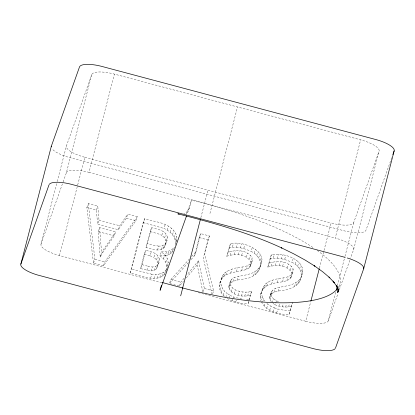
<?xml version="1.0" encoding="UTF-8"?>
<svg xmlns="http://www.w3.org/2000/svg" width="415" height="415" viewBox="0 0 415 415"><rect width="100%" height="100%" fill="white"/><g stroke="black" fill="none" stroke-linecap="round" stroke-linejoin="round"><path stroke-width="0.31" stroke-dasharray="2.08 1.56" d="M224.453 296.284C217.398 291.169 218.031 279.254 225.77 275.14C232.929 270.87 241.961 272.333 249 268.002C251.884 265.403 250.001 261.102 252.196 258.047C247.9 249.882 235.995 249.41 228.193 252.31L226.787 256.268C234.584 253.373 246.494 253.84 250.79 262.01M250.702 265.133L252.107 261.17L252.196 258.047M291.709 272.93C292.622 283.512 277.988 281.163 271.514 284.026C264.127 285.504 258.566 293.115 260.822 300.574L262.228 296.611C259.972 289.156 265.533 281.541 272.925 280.063C279.394 277.204 294.027 279.554 293.12 268.972C288.824 260.802 276.914 260.335 269.117 263.229L267.706 267.193C275.508 264.293 287.413 264.765 291.709 272.93L293.12 268.972M165.699 244.435L165.907 240.871L167.318 236.913C165.554 229.988 157.238 229.36 151.553 227.648L150.142 231.606L146.018 247.563C151.408 248.756 157.544 251.625 162.867 248.787C165.922 245.799 167.266 241.125 167.318 236.913M157.622 266.248L157.84 262.742L159.246 258.784C157.767 252.735 150.785 251.666 145.691 250.312L144.28 254.276L140.576 268.614L150.977 270.959L154.11 270.497L156.325 268.93L157.622 266.248L159.033 262.29L159.246 258.784M166.374 270.352L166.773 266.176L168.184 262.213L167.172 258.265L164.854 254.753L161.326 251.895L159.92 255.853L163.448 258.711L165.767 262.223L166.773 266.176M167.779 266.389L168.184 262.213M230.932 280.25C227.135 290.791 244.601 293.825 251.703 291.268L250.297 295.231C242.848 297.384 231.363 295.796 228.743 287.46C229.365 283.595 230.392 278.844 234.558 277.376C241.317 275.436 248.585 275.254 254.877 271.789C275.477 255.816 246.484 239.803 230.418 243.698L226.787 256.268M271.317 301.788C267.717 297.685 270.917 290.313 275.482 288.295C283.668 285.899 293.602 286.184 299.786 279.435C311.447 261.875 285.105 251.822 271.343 254.623L267.706 267.193M269.667 298.38L271.073 294.417L271.265 292.694M219.385 286.464C221.403 282.589 220.567 277.785 223.503 274.31C225.615 271.571 228.888 270.352 232.001 269.143C238.293 266.238 248.865 268.687 252.107 261.17M228.935 285.733C232.737 277.179 246.702 281.157 253.466 275.752C259.759 272.888 259.806 265.678 261.766 260.086M302.691 271.011C300.631 274.969 301.487 279.918 298.375 283.398C296.04 286.251 292.554 287.548 289.234 288.866C283.201 291.729 272.821 289.239 269.859 296.658M175.249 245.332C177.008 240.467 177.739 234.947 173.859 230.745C166.768 222.051 154.354 222.072 144.581 218.648L143.17 222.606L130.139 273.003C140.441 275.264 162.867 286.008 166.975 268.655M176.655 241.369L176.935 239.471M209.954 213.424L237.52 106.966M161.938 282.88L59.438 255.526A21.248 6.282 14.5 0 1 41.028 244.108L57.047 182.154M57.213 181.531L66.436 145.862L91.767 74.57A21.248 6.282 14.5 0 1 114.4 74.103L360.645 139.829A21.248 6.282 14.5 0 1 379.056 151.247L353.647 249.488L350.618 258.021M63.111 181.952L66.359 172.811L91.767 74.57M59.438 255.526L84.847 157.28A21.248 6.282 14.5 0 1 66.436 145.862M66.359 172.811A21.248 6.282 14.5 0 1 88.992 172.35L114.4 74.103M130.139 273.003L131.545 269.039L144.581 218.648M140.576 268.614L141.982 264.651L145.691 250.312M146.018 247.563L147.424 243.6L151.553 227.648M312.863 247.454A147.304 43.559 14.5 0 0 211.972 205.607L191.45 200.129L189.759 206.68L187.196 214.031M200.85 217.673L207.967 190.143M191.092 259.541L194.562 255.707L199.252 237.577L200.658 233.614L209.393 235.948L204.657 254.255L213.611 290.946L212.205 294.904M194.562 255.707L195.968 251.749L200.658 233.614M209.393 235.948L207.988 239.906L203.251 258.218L212.049 294.282M228.193 252.31L230.418 243.698M227.238 298.38C233.417 302.229 240.939 303.822 248.16 303.49L250.297 295.231M248.16 303.49L251.703 291.268M269.117 263.229L271.343 254.623M261.346 301.736C266.155 311.743 278.942 314.653 289.079 314.409L292.222 303.324M289.079 314.409L292.622 302.187M198.183 292.554L305.684 321.246L310.7 301.845M319.441 268.059L331.092 223A21.248 6.282 14.5 0 0 353.725 222.539L379.056 151.247M353.647 249.488A21.248 6.282 14.5 0 0 335.237 238.07L360.645 139.829M305.684 321.246A21.248 6.282 14.5 0 0 328.317 320.785L335.761 291.999M337.379 285.738L344.824 256.952M344.984 256.33L353.725 222.539M338.687 288.342L339.615 284.773M41.028 244.108L62.893 182.564M86.834 207.573L88.245 203.609L97.784 206.156L99.019 220.199L97.613 224.162L118.311 229.687L126.362 218.124L127.768 214.161L137.349 216.718L135.944 220.676L103.345 265.854L93.51 263.224L86.834 207.573L96.379 210.12L97.613 224.162M96.379 210.12L97.784 206.156M98.127 231.586L99.533 227.628L115.645 231.923L114.234 235.886L101.732 254.037L100.217 257.015L98.127 231.586L114.234 235.886M93.51 263.224L94.921 259.266L88.245 203.609M100.217 257.015L103.143 250.079L115.645 231.923M103.345 265.854L104.756 261.891L137.349 216.718M118.311 229.687L119.717 225.724L127.768 214.161M144.28 254.276L149.934 255.78L151.34 251.822M146.92 270.305L148.331 266.347L152.383 266.995L155.521 266.539L157.736 264.967L159.033 262.29M175.529 243.429C175.628 236.446 169.948 230.916 163.873 228.4L165.279 224.442M157.84 262.742L156.538 259.743L153.861 257.378L155.267 253.42M165.907 240.871L164.579 237.769L161.783 235.289L163.188 231.331M157.42 250.079L158.826 246.121C162.633 246.38 166.233 244.368 167.105 240.477M150.977 270.959L152.383 266.995M156.538 259.743L157.949 255.78M167.209 230.097L168.615 226.134M164.579 237.769L165.984 233.811M150.51 278.226L151.916 274.263C157.845 275.306 165.663 273.454 167.551 266.98M161.342 249.555L162.747 245.597M154.11 270.497L155.521 266.539M162.867 248.787L164.273 244.824M156.325 268.93L157.736 264.967M164.101 247.677L165.507 243.714M170.067 232.198L171.478 228.234M153.887 278.486L155.293 274.523M163.448 258.711L164.854 254.753M156.969 278.242L158.374 274.279M172.453 234.703L173.859 230.745M159.92 255.853L165.17 255.759L166.576 251.796L171.037 250.224L174.44 247.133M165.17 255.759L167.494 255.173L168.9 251.21M159.759 277.49L161.165 273.526M174.222 237.484L175.628 233.526M165.767 262.223L167.172 258.265M167.494 255.173L169.631 254.182L171.037 250.224M162.156 276.291L163.562 272.328M175.249 240.394L176.655 236.431M169.631 254.182L171.504 252.813L172.91 248.855M164.055 274.699L165.46 270.741M174.238 247.698L173.034 251.096L171.504 252.813M186.465 214.166L191.45 200.129M189.463 258.934L170.819 279.523L169.408 283.481L179.358 286.137L183.44 281.303M179.358 286.137L180.764 282.179L184.851 277.345M186.304 277.92L195.294 267.286L197.151 264.666L198.557 260.703L204.362 288.477L202.956 292.435M229.013 247.662L232.218 247.241L233.629 243.278M219.826 283.04L222.17 276.447M230.159 255.142L231.565 251.179M222.098 278.273L223.503 274.31M223.778 276.546L225.184 272.588M219.898 289.649L221.304 285.691L220.79 282.506M225.77 275.14L227.176 271.177M232.218 247.241L236.27 247.361L237.676 243.403M234.065 254.665L235.476 250.702M221.216 292.559L222.622 288.596L221.304 285.691M230.595 273.101L232.001 269.143M223.187 295.148L224.593 291.19L222.622 288.596M236.27 247.361L240.358 247.854L241.769 243.89M238.044 254.769L239.45 250.805M228.743 287.46L230.154 283.497M230.424 283.014L231.829 279.051M225.724 297.415L227.13 293.452L224.593 291.19M229.101 289.048L230.507 285.084M240.358 247.854L243.657 248.528L245.068 244.565M241.577 255.37L242.983 251.412M236.301 271.659L237.712 267.696M233.152 281.339L234.558 277.376M231.041 291.781L232.447 287.818M229.153 298.209L230.159 295.381L227.13 293.452M237.115 280.27L238.521 276.312M246.266 257.093L247.672 253.129M241.525 270.819L242.931 266.855M234.19 293.862L235.596 289.898M232.115 300.901L232.716 299.205M232.919 298.639L233.521 296.938L230.159 295.381M260.361 264.049C260.319 258.265 255.91 253.695 250.992 251.272L252.398 247.309M249.322 259.318L250.727 255.355M245.862 269.74L247.267 265.776M237.971 295.247L239.377 291.283M235.658 302.068L236.462 299.801M254.094 253.134L255.5 249.171M249 268.002L250.406 264.044M250.043 266.746L251.454 262.783M241.385 295.952L242.791 291.989M256.667 255.339L258.073 251.381M244.575 296.18L245.981 292.222M258.633 257.897L260.039 253.933M253.466 275.752L254.877 271.789M259.909 260.791L261.315 256.828M247.548 295.942L248.953 291.978M255.63 274.268L257.035 270.305M257.456 272.473L258.861 268.515M258.882 270.305L260.288 266.347M259.852 267.685L261.258 263.727M269.937 258.581L273.143 258.161L274.548 254.198M260.745 293.96L263.094 287.367M271.078 266.062L272.489 262.104M263.017 289.193L264.422 285.235M260.304 297.389L261.715 293.426M264.697 287.471L266.108 283.507M266.695 286.06L268.1 282.101M273.143 258.161L277.189 258.286L278.6 254.322M274.989 265.584L276.395 261.626M262.539 302.348L263.546 299.521L262.228 296.611M271.514 284.026L272.925 280.063M264.106 306.073L265.315 302.675M277.189 258.286L281.282 258.773L282.688 254.815M278.963 265.688L280.374 261.725M270.445 295.132L271.856 291.169M271.348 293.934L272.754 289.976M266.643 308.335L268.054 304.377L266.363 302.867M270.02 299.967L271.426 296.009L271.073 294.417M281.282 258.773L284.581 259.448L285.987 255.49M282.496 266.29L283.901 262.332M277.225 282.579L278.631 278.621M274.076 292.259L275.482 288.295M271.96 302.701L273.371 298.743L271.426 296.009M269.672 310.264L271.078 306.301L268.054 304.377M278.04 291.195L279.445 287.232M287.185 268.012L288.591 264.054M282.444 281.738L283.85 277.775M291.216 306.151C285.93 307.935 280.13 306.934 275.114 304.781L275.513 303.65M275.716 303.085L276.52 300.823L273.371 298.743M273.039 311.821L274.445 307.863L271.078 306.301M301.28 274.969C301.243 269.19 296.834 264.614 291.911 262.192L293.322 258.234M290.246 270.238L291.652 266.28M286.786 280.659L288.192 276.701M278.89 306.166L279.897 303.339M276.582 312.988L277.988 309.03L285.24 310.482L290.49 310.446M295.018 264.054L296.424 260.096M289.919 278.927L291.33 274.963M290.967 277.666L293.032 272.095M282.304 306.872L283.512 303.479M297.591 266.264L298.997 262.301M285.499 307.105L286.703 303.707M299.552 268.816L300.958 264.853M294.391 286.672L295.796 282.714M300.828 271.711L302.239 267.753M288.467 306.861L289.675 303.469M296.549 285.188L297.96 281.225M298.375 283.398L299.786 279.435M299.806 281.23L302.177 274.647M328.317 320.785L338.059 293.363M339.356 289.706L350.4 258.628M391.76 157.638L365.999 230.149A21.248 6.282 14.5 0 1 343.366 230.616L69.756 157.591A21.248 6.282 14.5 0 1 52.103 148.861M189.365 207.925C188.415 210.524 186.418 212.791 183.767 213.715M198.557 260.703L186.895 274.927M191.631 256.537L195.968 251.749M169.844 283.004L188.493 262.415M161.326 251.895L166.576 251.796M246.65 299.547L249.565 299.526M158.826 246.121L153.737 245.286L147.424 243.6M241.904 299.075L233.521 296.938M151.916 274.263L131.545 269.039M84.847 157.28L331.092 223M88.992 172.35L335.237 238.07M126.362 218.124L135.944 220.676M143.17 222.606L163.873 228.4M199.252 237.577L207.988 239.906M150.142 231.606L157.596 233.593L161.783 235.289M99.019 220.199L119.717 225.724M141.982 264.651L148.331 266.347M94.921 259.266L104.756 261.891M170.819 279.523L180.764 282.179M204.362 288.477L213.611 290.946M274.445 307.863L277.988 309.03M276.52 300.823L279.762 302.011M284.581 259.448L291.911 262.192M243.657 248.528L250.992 251.272M149.934 255.78L153.861 257.378M273.013 303.396L275.114 304.781M263.546 299.521L265.512 302.11M202.821 291.807L197.151 264.666M99.533 227.628L101.628 253.051M317.117 250.385A147.304 43.559 14.5 0 1 338.35 287.382"/><path stroke-width="0.62" d="M338.215 289.234L337.654 292.622L338.381 289.535M335.201 348.6A21.248 6.282 14.5 0 1 312.874 348.507L37.267 274.917A21.248 6.282 14.5 0 1 20.859 264.065L51.346 146.173L79.493 66.955A21.248 6.282 14.5 0 1 102.126 66.493L375.731 139.518A21.248 6.282 14.5 0 1 394.141 150.935L363.654 268.827L335.507 348.045M161.409 285.489L160.081 290.35L186.548 215.862M200.362 219.551L182.559 288.384L182.704 287.989A147.304 43.559 14.5 0 0 338.028 287.886M180.67 295.843L182.704 287.989L162.182 282.511M310.861 301.223L319.28 268.681M336.243 290.121L337.219 286.366M20.859 264.065L49.001 184.851M392.844 154.593L394.141 150.935M179.052 214.083L177.807 213.813C213.211 222.891 248.684 232.628 281.941 248.056L281.308 247.771L293.654 253.793L304.895 259.94L314.907 266.145L314.062 265.59L322.657 271.742L329.832 277.817L328.945 277.054L334.573 282.942L333.012 281.054L337.027 286.656L336.383 285.556L338.811 290.863L338.277 289.67M345.244 257.409L71.634 184.385A21.248 6.282 14.5 0 0 49.307 184.296M337.701 287.761L338.422 292.067L338.272 289.426M347.246 257.974A21.248 6.282 14.5 0 1 363.654 268.827M51.237 146.78A21.248 6.282 14.5 0 1 51.346 146.173"/></g></svg>
